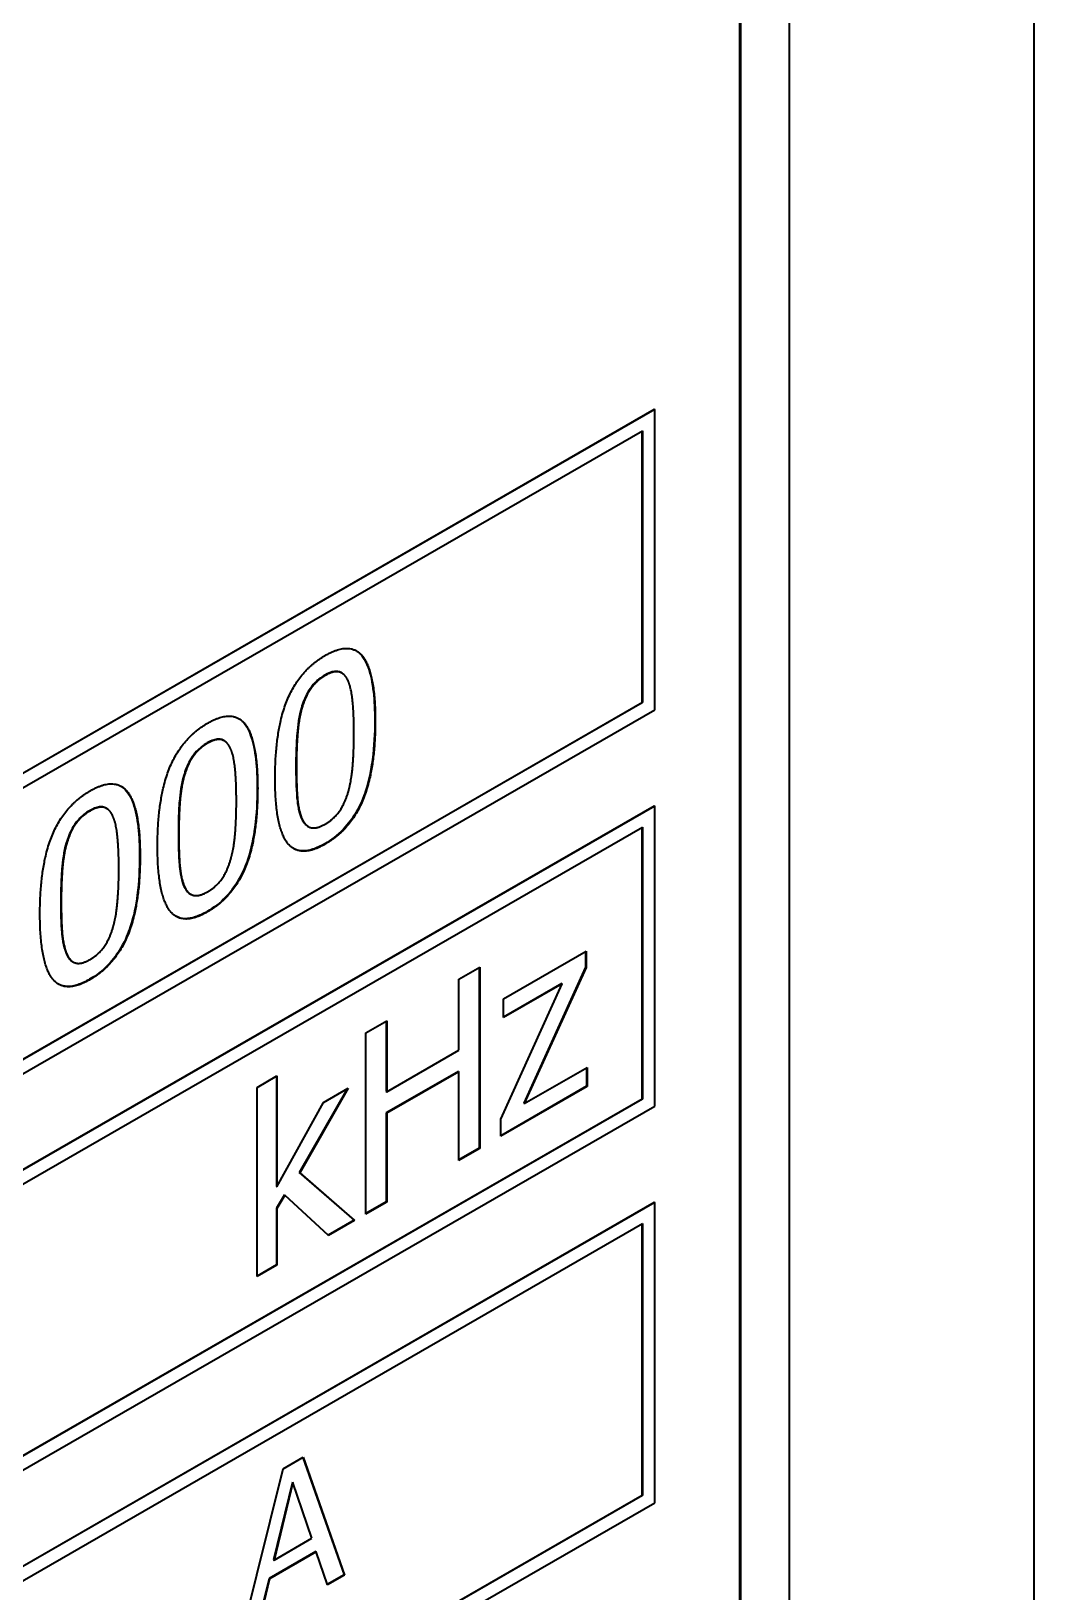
# Model space of a CAD drawing. Header units: inches. Extents: x 0 to 4752, y 0 to 3360.
# Drawn here: x 4327.96 to 4339.54, y 2301.16 to 2319.18 of the extents above; entities that cross this region are included whole.
import ezdxf

# ---------------------------------------------------------------- set-up
doc = ezdxf.new("R2010")
doc.units = ezdxf.units.IN
doc.header["$MEASUREMENT"] = 0
doc.layers.add('POWER SUPPLY CASE OUTLINE$0$가시적인 것(ISO)', color=3, linetype='Continuous', lineweight=40)
doc.layers.add('POWER SUPPLY CASE OUTLINE$0$가시적인 좁은 것(ISO)', color=3, linetype='Continuous', lineweight=35)

msp = doc.modelspace()

# ---------------------------------------------------------------- linework, layer by layer
at = {"layer": 'POWER SUPPLY CASE OUTLINE$0$가시적인 것(ISO)'}
for p, q in [((4339.54, 2351.316), (4339.54, 2289.183)), ((4336.717, 2294.091), (4336.717, 2343.144)), ((4336.146, 2294.368), (4336.146, 2342.217)), ((4336.152, 2342.219), (4336.152, 2294.365)), ((4316.205, 2303.902), (4335.156, 2314.815)), ((4335.162, 2314.811), (4316.211, 2303.899)), ((4335.156, 2314.815), (4335.162, 2314.811)), ((4335.162, 2311.345), (4335.162, 2314.811)), ((4316.353, 2303.816), (4335.02, 2314.566)), ((4335.015, 2311.43), (4335.015, 2314.563)), ((4335.02, 2314.566), (4335.02, 2311.427)), ((4331.542, 2311.772), (4331.548, 2311.768)), ((4316.353, 2300.684), (4335.015, 2311.43)), ((4335.02, 2311.427), (4316.353, 2300.677)), ((4335.015, 2311.43), (4335.02, 2311.427)), ((4316.211, 2300.432), (4335.162, 2311.345)), ((4330.184, 2310.989), (4330.189, 2310.986)), ((4316.205, 2299.324), (4335.156, 2310.236)), ((4335.162, 2310.233), (4316.211, 2299.32)), ((4328.825, 2310.207), (4328.831, 2310.204)), ((4335.156, 2310.236), (4335.162, 2310.233)), ((4335.162, 2306.767), (4335.162, 2310.233)), ((4316.353, 2299.238), (4335.02, 2309.988)), ((4331.155, 2309.999), (4331.16, 2309.996)), ((4335.015, 2306.852), (4335.015, 2309.985)), ((4335.02, 2309.988), (4335.02, 2306.849)), ((4329.796, 2309.217), (4329.802, 2309.214)), ((4333.413, 2308.006), (4334.368, 2308.556)), ((4334.362, 2308.553), (4334.362, 2308.371)), ((4334.368, 2308.556), (4334.368, 2308.368)), ((4328.438, 2308.435), (4328.444, 2308.432)), ((4332.899, 2308.233), (4333.14, 2308.371)), ((4333.134, 2308.368), (4333.134, 2306.282)), ((4333.14, 2308.371), (4333.14, 2306.278)), ((4334.362, 2308.371), (4333.649, 2306.8)), ((4334.368, 2308.368), (4333.655, 2306.797)), ((4334.362, 2308.371), (4334.368, 2308.368)), ((4332.899, 2307.412), (4332.899, 2308.233)), ((4333.383, 2306.615), (4334.093, 2308.181)), ((4334.088, 2308.184), (4333.413, 2307.795)), ((4334.093, 2308.181), (4333.413, 2307.789)), ((4334.088, 2308.184), (4334.093, 2308.181)), ((4333.413, 2307.789), (4333.413, 2308.006)), ((4331.826, 2307.614), (4332.066, 2307.753)), ((4332.06, 2307.75), (4332.06, 2306.935)), ((4332.066, 2307.753), (4332.066, 2306.932)), ((4331.826, 2305.521), (4331.826, 2307.614)), ((4332.066, 2306.932), (4332.899, 2307.412)), ((4330.568, 2306.984), (4330.797, 2307.116)), ((4330.792, 2307.112), (4330.792, 2305.84)), ((4330.797, 2307.116), (4330.797, 2305.837)), ((4332.894, 2307.168), (4332.06, 2306.688)), ((4332.899, 2307.164), (4332.066, 2306.684)), ((4332.894, 2307.168), (4332.899, 2307.164)), ((4332.899, 2306.14), (4332.899, 2307.164)), ((4333.655, 2306.797), (4334.381, 2307.215)), ((4334.375, 2307.212), (4334.375, 2306.996)), ((4334.381, 2307.215), (4334.381, 2306.993)), ((4330.568, 2304.798), (4330.568, 2306.984)), ((4331.608, 2306.966), (4331.056, 2305.999)), ((4331.619, 2306.973), (4331.061, 2305.996)), ((4331.334, 2306.809), (4331.619, 2306.973)), ((4332.06, 2306.935), (4332.066, 2306.932)), ((4334.375, 2306.996), (4333.383, 2306.425)), ((4334.381, 2306.993), (4333.383, 2306.419)), ((4334.375, 2306.996), (4334.381, 2306.993)), ((4316.211, 2295.854), (4335.162, 2306.767)), ((4316.353, 2296.105), (4335.015, 2306.852)), ((4335.02, 2306.849), (4316.353, 2296.099)), ((4330.797, 2305.837), (4331.334, 2306.809)), ((4333.649, 2306.8), (4333.655, 2306.797)), ((4335.015, 2306.852), (4335.02, 2306.849)), ((4332.06, 2306.688), (4332.066, 2306.684)), ((4332.06, 2306.688), (4332.06, 2305.663)), ((4332.066, 2306.684), (4332.066, 2305.66)), ((4333.383, 2306.419), (4333.383, 2306.615)), ((4333.134, 2306.282), (4332.899, 2306.146)), ((4333.14, 2306.278), (4332.899, 2306.14)), ((4333.134, 2306.282), (4333.14, 2306.278)), ((4330.792, 2305.84), (4330.797, 2305.837)), ((4331.056, 2305.999), (4331.688, 2305.449)), ((4331.056, 2305.999), (4331.061, 2305.996)), ((4331.061, 2305.996), (4331.694, 2305.445)), ((4316.205, 2294.745), (4335.156, 2305.658)), ((4335.162, 2305.655), (4316.211, 2294.742)), ((4330.883, 2305.743), (4330.792, 2305.589)), ((4330.888, 2305.74), (4330.797, 2305.586)), ((4330.883, 2305.743), (4330.888, 2305.74)), ((4331.393, 2305.272), (4330.888, 2305.74)), ((4332.06, 2305.663), (4331.826, 2305.528)), ((4332.066, 2305.66), (4331.826, 2305.521)), ((4332.06, 2305.663), (4332.066, 2305.66)), ((4335.156, 2305.658), (4335.162, 2305.655)), ((4335.162, 2302.188), (4335.162, 2305.655)), ((4330.792, 2305.589), (4330.792, 2304.933)), ((4330.792, 2305.589), (4330.797, 2305.586)), ((4330.797, 2305.586), (4330.797, 2304.929)), ((4316.353, 2294.66), (4335.02, 2305.41)), ((4331.688, 2305.449), (4331.388, 2305.276)), ((4331.694, 2305.445), (4331.393, 2305.272)), ((4331.688, 2305.449), (4331.694, 2305.445)), ((4335.015, 2302.274), (4335.015, 2305.407)), ((4335.02, 2305.41), (4335.02, 2302.271)), ((4330.792, 2304.933), (4330.568, 2304.804)), ((4330.792, 2304.933), (4330.797, 2304.929)), ((4330.797, 2304.929), (4330.568, 2304.798)), ((4330.87, 2302.579), (4331.102, 2302.713)), ((4331.098, 2302.71), (4331.573, 2301.355)), ((4331.102, 2302.713), (4331.578, 2301.352)), ((4330.393, 2300.67), (4330.87, 2302.579)), ((4330.976, 2302.424), (4330.758, 2301.529)), ((4330.981, 2302.421), (4330.764, 2301.525)), ((4330.976, 2302.424), (4330.981, 2302.421)), ((4331.2, 2301.777), (4330.981, 2302.421)), ((4316.353, 2291.527), (4335.015, 2302.274)), ((4335.02, 2302.271), (4316.353, 2291.521)), ((4335.015, 2302.274), (4335.02, 2302.271)), ((4316.211, 2291.276), (4335.162, 2302.188)), ((4330.764, 2301.525), (4331.2, 2301.777)), ((4331.246, 2301.624), (4330.706, 2301.314)), ((4331.252, 2301.621), (4330.712, 2301.31)), ((4330.758, 2301.529), (4330.764, 2301.525)), ((4331.246, 2301.624), (4331.252, 2301.621)), ((4331.38, 2301.238), (4331.252, 2301.621)), ((4331.573, 2301.355), (4331.378, 2301.243)), ((4331.578, 2301.352), (4331.38, 2301.238)), ((4331.573, 2301.355), (4331.578, 2301.352)), ((4330.706, 2301.314), (4330.578, 2300.782)), ((4330.712, 2301.31), (4330.584, 2300.779)), ((4330.706, 2301.314), (4330.712, 2301.31))]:
    msp.add_line(p, q, dxfattribs=at)
for points in [[(4330.776, 2310.548), (4330.776, 2311.115), (4331.059, 2311.802), (4331.356, 2311.972)], [(4331.356, 2311.972), (4331.654, 2312.144), (4331.934, 2311.762), (4331.934, 2311.216)], [(4331.621, 2311.676), (4331.585, 2311.761), (4331.457, 2311.798), (4331.356, 2311.74)], [(4331.356, 2311.74), (4331.255, 2311.682), (4331.124, 2311.496), (4331.086, 2311.364)], [(4331.687, 2311.074), (4331.687, 2311.29), (4331.658, 2311.59), (4331.621, 2311.676)], [(4329.997, 2311.19), (4330.295, 2311.362), (4330.575, 2310.98), (4330.575, 2310.434)], [(4331.086, 2311.364), (4331.049, 2311.236), (4331.023, 2310.895), (4331.023, 2310.69)], [(4329.418, 2309.766), (4329.418, 2310.332), (4329.701, 2311.019), (4329.997, 2311.19)], [(4331.934, 2311.216), (4331.934, 2310.653), (4331.651, 2309.963), (4331.356, 2309.793)], [(4331.623, 2310.399), (4331.658, 2310.523), (4331.687, 2310.859), (4331.687, 2311.074)], [(4329.997, 2310.958), (4329.896, 2310.899), (4329.766, 2310.714), (4329.727, 2310.582)], [(4330.263, 2310.893), (4330.226, 2310.979), (4330.099, 2311.016), (4329.997, 2310.958)], [(4330.329, 2310.292), (4330.329, 2310.507), (4330.3, 2310.808), (4330.263, 2310.893)], [(4329.727, 2310.582), (4329.691, 2310.454), (4329.664, 2310.113), (4329.664, 2309.908)], [(4331.356, 2309.793), (4331.057, 2309.621), (4330.776, 2309.997), (4330.776, 2310.548)], [(4331.023, 2310.69), (4331.023, 2310.469), (4331.046, 2310.188), (4331.084, 2310.094)], [(4328.06, 2308.984), (4328.06, 2309.55), (4328.343, 2310.237), (4328.639, 2310.408)], [(4328.639, 2310.408), (4328.937, 2310.579), (4329.217, 2310.198), (4329.217, 2309.652)], [(4330.575, 2310.434), (4330.575, 2309.871), (4330.292, 2309.18), (4329.997, 2309.011)], [(4331.356, 2310.025), (4331.456, 2310.083), (4331.586, 2310.268), (4331.623, 2310.399)], [(4328.639, 2310.175), (4328.538, 2310.117), (4328.407, 2309.932), (4328.369, 2309.8)], [(4328.905, 2310.111), (4328.868, 2310.197), (4328.74, 2310.234), (4328.639, 2310.175)], [(4330.264, 2309.617), (4330.3, 2309.741), (4330.329, 2310.077), (4330.329, 2310.292)], [(4328.971, 2309.51), (4328.971, 2309.725), (4328.941, 2310.026), (4328.905, 2310.111)], [(4331.084, 2310.094), (4331.12, 2310.006), (4331.25, 2309.964), (4331.356, 2310.025)], [(4328.369, 2309.8), (4328.332, 2309.672), (4328.306, 2309.331), (4328.306, 2309.125)], [(4329.664, 2309.908), (4329.664, 2309.687), (4329.688, 2309.406), (4329.726, 2309.312)], [(4329.217, 2309.652), (4329.217, 2309.089), (4328.934, 2308.398), (4328.639, 2308.228)], [(4329.997, 2309.011), (4329.698, 2308.838), (4329.418, 2309.215), (4329.418, 2309.766)], [(4329.997, 2309.243), (4330.097, 2309.3), (4330.228, 2309.486), (4330.264, 2309.617)], [(4328.906, 2308.835), (4328.941, 2308.959), (4328.971, 2309.294), (4328.971, 2309.51)], [(4329.726, 2309.312), (4329.761, 2309.224), (4329.892, 2309.182), (4329.997, 2309.243)], [(4328.306, 2309.125), (4328.306, 2308.905), (4328.33, 2308.623), (4328.368, 2308.53)], [(4328.639, 2308.228), (4328.34, 2308.056), (4328.06, 2308.432), (4328.06, 2308.984)], [(4328.639, 2308.461), (4328.739, 2308.518), (4328.869, 2308.704), (4328.906, 2308.835)], [(4328.368, 2308.53), (4328.403, 2308.442), (4328.533, 2308.4), (4328.639, 2308.461)]]:
    msp.add_open_spline(points, degree=2, dxfattribs=at)
for points, knots in [([(4331.713, 2312.026), (4331.722, 2312.021), (4331.73, 2312.015), (4331.767, 2311.986), (4331.813, 2311.939), (4331.91, 2311.673), (4331.928, 2311.45), (4331.928, 2311.219)], [-0.1967538, -0.1967538, -0.1967538, -0.1967538, -0.1778314, -0.1778314, -0.1056911, -0.1056911, 0, 0, 0, 0]), ([(4331.542, 2311.772), (4331.541, 2311.772), (4331.54, 2311.773), (4331.512, 2311.788), (4331.485, 2311.789), (4331.428, 2311.782), (4331.389, 2311.766), (4331.35, 2311.743)], [-0.03284508, -0.03284508, -0.03284508, -0.03284508, -0.03244493, -0.03244493, -0.02060767, -0.02060767, 0, 0, 0, 0]), ([(4331.35, 2311.743), (4331.328, 2311.73), (4331.305, 2311.715), (4331.263, 2311.682), (4331.243, 2311.664), (4331.205, 2311.622), (4331.178, 2311.588), (4331.119, 2311.482), (4331.097, 2311.424), (4331.08, 2311.367)], [-0.08997993, -0.08997993, -0.08997993, -0.08997993, -0.06661875, -0.06661875, -0.04544513, -0.04544513, -0.02339217, -0.02339217, 0, 0, 0, 0]), ([(4330.355, 2311.244), (4330.363, 2311.239), (4330.372, 2311.233), (4330.409, 2311.204), (4330.455, 2311.156), (4330.551, 2310.89), (4330.57, 2310.668), (4330.57, 2310.437)], [-0.1967538, -0.1967538, -0.1967538, -0.1967538, -0.1778314, -0.1778314, -0.1056911, -0.1056911, 0, 0, 0, 0]), ([(4331.08, 2311.367), (4331.052, 2311.268), (4331.038, 2311.162), (4331.027, 2311.024), (4331.017, 2310.898), (4331.017, 2310.693)], [-0.2872609, -0.2872609, -0.2872609, -0.2872609, -0.0939422, -0.0939422, 0, 0, 0, 0]), ([(4331.928, 2311.219), (4331.928, 2311.077), (4331.921, 2310.922), (4331.886, 2310.653), (4331.861, 2310.525), (4331.798, 2310.335), (4331.764, 2310.249), (4331.67, 2310.088), (4331.622, 2310.023), (4331.498, 2309.894), (4331.424, 2309.839), (4331.35, 2309.796)], [-0.2680321, -0.2680321, -0.2680321, -0.2680321, -0.1780903, -0.1780903, -0.1090851, -0.1090851, -0.0707526, -0.0707526, -0.0392192, -0.0392192, 0, 0, 0, 0]), ([(4329.992, 2310.961), (4329.969, 2310.948), (4329.947, 2310.933), (4329.905, 2310.899), (4329.885, 2310.881), (4329.847, 2310.84), (4329.819, 2310.806), (4329.76, 2310.7), (4329.738, 2310.642), (4329.722, 2310.585)], [-0.08997993, -0.08997993, -0.08997993, -0.08997993, -0.06661875, -0.06661875, -0.04544513, -0.04544513, -0.02339217, -0.02339217, 0, 0, 0, 0]), ([(4330.184, 2310.989), (4330.183, 2310.99), (4330.182, 2310.99), (4330.153, 2311.006), (4330.127, 2311.007), (4330.07, 2311), (4330.031, 2310.983), (4329.992, 2310.961)], [-0.03284508, -0.03284508, -0.03284508, -0.03284508, -0.03244493, -0.03244493, -0.02060767, -0.02060767, 0, 0, 0, 0]), ([(4329.722, 2310.585), (4329.693, 2310.485), (4329.679, 2310.379), (4329.668, 2310.242), (4329.659, 2310.116), (4329.659, 2309.911)], [-0.2872609, -0.2872609, -0.2872609, -0.2872609, -0.0939422, -0.0939422, 0, 0, 0, 0]), ([(4331.017, 2310.693), (4331.017, 2310.577), (4331.02, 2310.443), (4331.033, 2310.288), (4331.042, 2310.187), (4331.079, 2310.098)], [-0.189822, -0.189822, -0.189822, -0.189822, -0.0541151, -0.0541151, 0, 0, 0, 0]), ([(4328.997, 2310.461), (4329.005, 2310.456), (4329.013, 2310.451), (4329.051, 2310.421), (4329.096, 2310.374), (4329.193, 2310.108), (4329.211, 2309.885), (4329.211, 2309.655)], [-0.1967538, -0.1967538, -0.1967538, -0.1967538, -0.1778314, -0.1778314, -0.1056911, -0.1056911, 0, 0, 0, 0]), ([(4330.57, 2310.437), (4330.57, 2310.295), (4330.563, 2310.14), (4330.527, 2309.87), (4330.503, 2309.743), (4330.439, 2309.552), (4330.406, 2309.467), (4330.312, 2309.306), (4330.263, 2309.24), (4330.139, 2309.111), (4330.066, 2309.056), (4329.992, 2309.014)], [-0.2680321, -0.2680321, -0.2680321, -0.2680321, -0.1780903, -0.1780903, -0.1090851, -0.1090851, -0.0707526, -0.0707526, -0.0392192, -0.0392192, 0, 0, 0, 0]), ([(4328.633, 2310.179), (4328.611, 2310.166), (4328.588, 2310.151), (4328.546, 2310.117), (4328.527, 2310.099), (4328.489, 2310.058), (4328.461, 2310.024), (4328.402, 2309.918), (4328.38, 2309.86), (4328.363, 2309.803)], [-0.08997993, -0.08997993, -0.08997993, -0.08997993, -0.06661875, -0.06661875, -0.04544513, -0.04544513, -0.02339217, -0.02339217, 0, 0, 0, 0]), ([(4328.825, 2310.207), (4328.824, 2310.208), (4328.823, 2310.208), (4328.795, 2310.224), (4328.768, 2310.224), (4328.712, 2310.218), (4328.672, 2310.201), (4328.633, 2310.179)], [-0.03284508, -0.03284508, -0.03284508, -0.03284508, -0.03244493, -0.03244493, -0.02060767, -0.02060767, 0, 0, 0, 0]), ([(4331.079, 2310.098), (4331.088, 2310.075), (4331.099, 2310.054), (4331.125, 2310.021), (4331.139, 2310.009), (4331.155, 2309.999)], [-0.0500509, -0.0500509, -0.0500509, -0.0500509, -0.04141394, -0.04141394, -0.03402, -0.03402, -0.03402, -0.03402]), ([(4328.363, 2309.803), (4328.335, 2309.703), (4328.321, 2309.597), (4328.31, 2309.459), (4328.3, 2309.334), (4328.3, 2309.129)], [-0.2872609, -0.2872609, -0.2872609, -0.2872609, -0.0939422, -0.0939422, 0, 0, 0, 0]), ([(4329.659, 2309.911), (4329.659, 2309.794), (4329.661, 2309.661), (4329.674, 2309.505), (4329.684, 2309.405), (4329.72, 2309.316)], [-0.189822, -0.189822, -0.189822, -0.189822, -0.0541151, -0.0541151, 0, 0, 0, 0]), ([(4331.35, 2309.796), (4331.304, 2309.77), (4331.258, 2309.748), (4331.172, 2309.72), (4331.133, 2309.713), (4331.056, 2309.714), (4331.021, 2309.724), (4330.989, 2309.741)], [-0.4075803, -0.4075803, -0.4075803, -0.4075803, -0.3359098, -0.3359098, -0.270443, -0.270443, -0.2011203, -0.2011203, -0.2011203, -0.2011203]), ([(4329.211, 2309.655), (4329.211, 2309.512), (4329.205, 2309.358), (4329.169, 2309.088), (4329.144, 2308.961), (4329.081, 2308.77), (4329.047, 2308.684), (4328.954, 2308.523), (4328.905, 2308.458), (4328.781, 2308.329), (4328.707, 2308.274), (4328.633, 2308.232)], [-0.2680321, -0.2680321, -0.2680321, -0.2680321, -0.1780903, -0.1780903, -0.1090851, -0.1090851, -0.0707526, -0.0707526, -0.0392192, -0.0392192, 0, 0, 0, 0]), ([(4329.72, 2309.316), (4329.73, 2309.292), (4329.741, 2309.271), (4329.767, 2309.239), (4329.78, 2309.226), (4329.796, 2309.217)], [-0.0500509, -0.0500509, -0.0500509, -0.0500509, -0.04141394, -0.04141394, -0.03402, -0.03402, -0.03402, -0.03402]), ([(4328.3, 2309.129), (4328.3, 2309.012), (4328.303, 2308.879), (4328.316, 2308.723), (4328.326, 2308.622), (4328.362, 2308.533)], [-0.189822, -0.189822, -0.189822, -0.189822, -0.0541151, -0.0541151, 0, 0, 0, 0]), ([(4329.992, 2309.014), (4329.946, 2308.987), (4329.9, 2308.966), (4329.814, 2308.938), (4329.774, 2308.931), (4329.697, 2308.932), (4329.662, 2308.942), (4329.631, 2308.959)], [-0.4075803, -0.4075803, -0.4075803, -0.4075803, -0.3359098, -0.3359098, -0.270443, -0.270443, -0.2011203, -0.2011203, -0.2011203, -0.2011203]), ([(4328.362, 2308.533), (4328.371, 2308.51), (4328.382, 2308.489), (4328.408, 2308.457), (4328.422, 2308.444), (4328.438, 2308.435)], [-0.0500509, -0.0500509, -0.0500509, -0.0500509, -0.04141394, -0.04141394, -0.03402, -0.03402, -0.03402, -0.03402]), ([(4328.633, 2308.232), (4328.587, 2308.205), (4328.541, 2308.183), (4328.455, 2308.156), (4328.416, 2308.149), (4328.339, 2308.15), (4328.304, 2308.159), (4328.272, 2308.177)], [-0.4075803, -0.4075803, -0.4075803, -0.4075803, -0.3359098, -0.3359098, -0.270443, -0.270443, -0.2011203, -0.2011203, -0.2011203, -0.2011203])]:
    msp.add_open_spline(points, degree=3, knots=knots, dxfattribs=at)
at = {"layer": 'POWER SUPPLY CASE OUTLINE$0$가시적인 좁은 것(ISO)'}
for p, q in [((4331.35, 2311.743), (4331.356, 2311.74)), ((4331.08, 2311.367), (4331.086, 2311.364)), ((4331.928, 2311.219), (4331.934, 2311.216)), ((4329.992, 2310.961), (4329.997, 2310.958)), ((4329.722, 2310.585), (4329.727, 2310.582)), ((4331.017, 2310.693), (4331.023, 2310.69)), ((4330.57, 2310.437), (4330.575, 2310.434)), ((4328.633, 2310.179), (4328.639, 2310.175)), ((4331.079, 2310.098), (4331.084, 2310.094)), ((4328.363, 2309.803), (4328.369, 2309.8)), ((4329.659, 2309.911), (4329.664, 2309.908)), ((4331.35, 2309.796), (4331.356, 2309.793)), ((4329.211, 2309.655), (4329.217, 2309.652)), ((4329.72, 2309.316), (4329.726, 2309.312)), ((4328.3, 2309.129), (4328.306, 2309.125)), ((4329.992, 2309.014), (4329.997, 2309.011)), ((4328.362, 2308.533), (4328.368, 2308.53)), ((4328.633, 2308.232), (4328.639, 2308.228))]:
    msp.add_line(p, q, dxfattribs=at)

doc.saveas('drawing.dxf')
